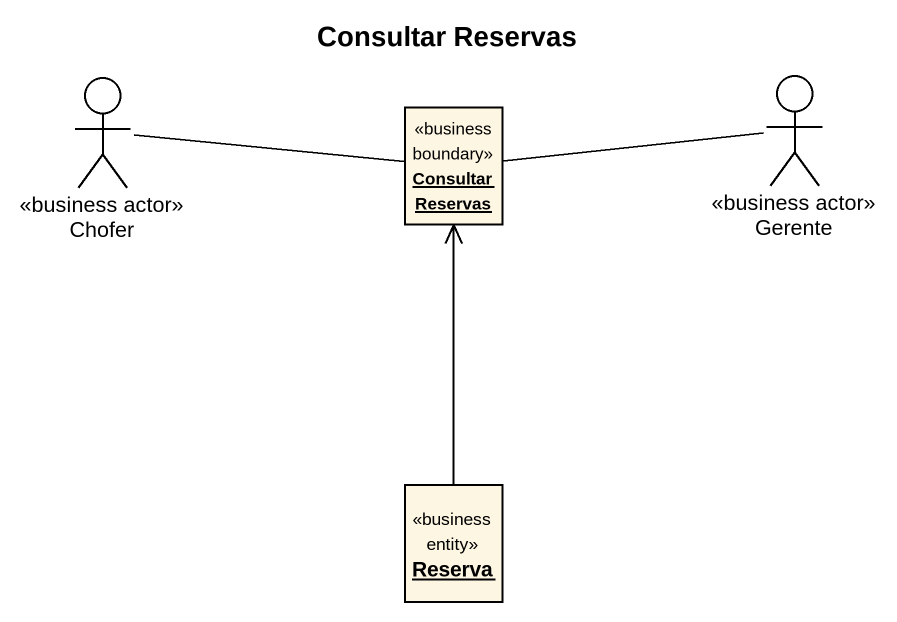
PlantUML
@startuml
title Consultar Reservas
allowmixing
hide circle
hide empty members
actor Chofer <<business actor>>
object "Consultar Reservas" as Consultar_Reservas <<business boundary>>
actor Gerente <<business actor>>
object Reserva <<business entity>>
Chofer -right- Consultar_Reservas
Consultar_Reservas -right- Gerente
Reserva -up-> Consultar_Reservas
@enduml
